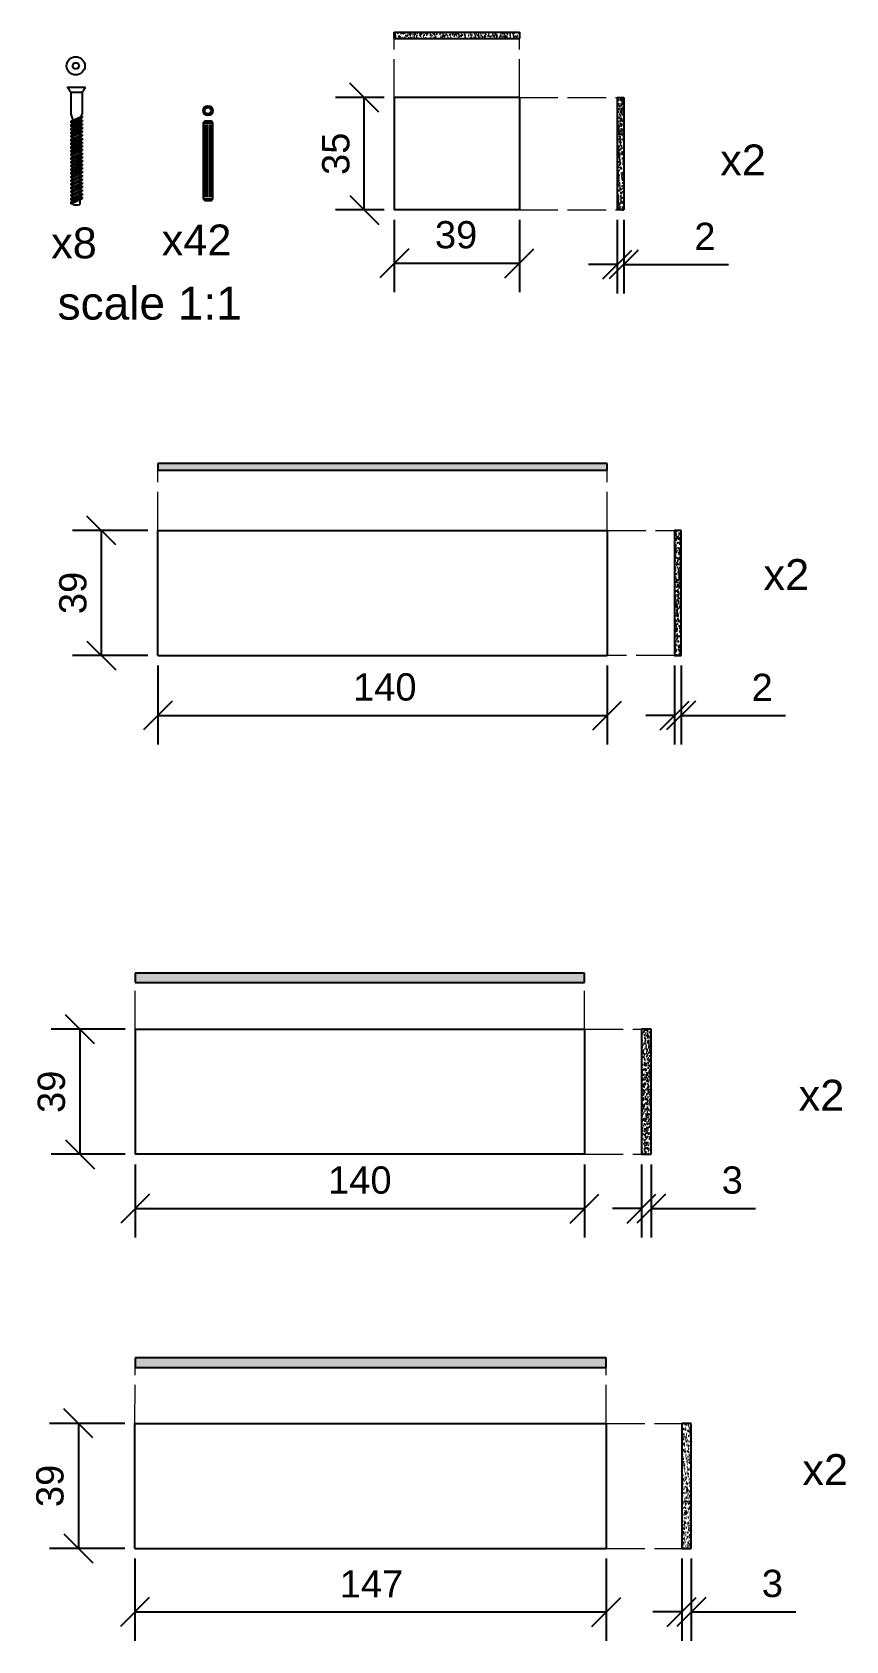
# Model space of a CAD drawing. Header units: inches. Extents: x 17 to 1541, y -140 to 953.
# Drawn here: x 1288 to 1541, y -140 to 361 of the extents above; entities that cross this region are included whole.
import ezdxf

# ---------------------------------------------------------------- set-up
doc = ezdxf.new("R2010")
doc.units = ezdxf.units.IN
doc.header["$MEASUREMENT"] = 0
doc.linetypes.add('ACAD_ISO02W100', pattern=[15, 12, -3])
doc.layers.get('Defpoints').update_dxf_attribs({"color": 6})
doc.layers.add('G-ANNO-TEXT', color=3, linetype='Continuous')
doc.layers.add('Kallax', color=7, linetype='Continuous')
doc.layers.add('Linee di proiezione', color=3, linetype='ACAD_ISO02W100', lineweight=13)
doc.styles.add('ARIAL', font='Arial.ttf')
doc.dimstyles.get("Standard").update_dxf_attribs({"dimtxt": 0.17, "dimasz": 0.18, "dimexe": 0.18, "dimexo": 0.0625, "dimgap": 0.09, "dimtad": 1, "dimtoh": 1, "dimdec": 0, "dimzin": 0, "dimdsep": 46, "dimtxsty": 'ARIAL', "dimblk": 'OBLIQUE', "dimblk1": 'OBLIQUE', "dimblk2": 'OBLIQUE', "dimcen": 0.09, "dimadec": 0, "dimazin": 0, "dimtfac": 1, "dimtdec": 0, "dimtofl": 0, "dimtmove": 0, "dimatfit": 3, "dimfxl": 1, "dimtolj": 1, "dimtzin": 0, "dimarcsym": 1})
pattern_1 = [(320, (1209.3213, -422.9213), (-0.1882564, -2.1517805), [0.225, -2.475]), (265, (1209.3213, -422.9213), (2.2565764, 0.416254), [0.18, -1.98]), (10.45144, (1209.3056, -423.1006), (2.06832, -1.7355265), [0.1912206, -2.1034263]), (316.1842, (1209.9213, -422.9213), (-0.496558, -3.201724), [0.3375, -3.7125]), (6.63564, (1209.88, -423.188), (2.922356, -2.803986), [0.286831, -3.155141]), (261.18416, (1209.9213, -422.9213), (2.922356, -2.803986), [0.27, -2.97]), (291, (1209.7713, -423.2213), (-1.2078567, -1.790721), [0.225, -2.475]), (236, (1209.7713, -423.2213), (2.17545, -0.729946), [0.18, -1.98]), (341.45144, (1209.6707, -423.3705), (0.9675935, -2.520667), [0.1912206, -2.1034263]), (307.5, (1209.3213, -422.9213), (0.99868156, -0.0364796), [0, -1.956, 0, -2.01, 0, -1.9875]), (277.5, (1209.3213, -422.9213), (1.1832351, -0.7892086), [0, -1.146, 0, -1.911, 0, -0.7575]), (237.5, (1209.3213, -422.2523), (-0.0676646, -1.6014673), [0, -0.75, 0, -2.34, 0, -3.105]), (227.5, (1209.3213, -421.9523), (0.300315, -1.7495585), [0, -0.975, 0, -1.554, 0, -2.205])]
pattern_2 = [(320, (1128.42, -1072.732), (-0.1882564, -2.1517805), [0.225, -2.475]), (265, (1128.42, -1072.732), (2.2565764, 0.416254), [0.18, -1.98]), (10.45144, (1128.4042, -1072.9113), (2.06832, -1.7355265), [0.1912206, -2.1034263]), (316.1842, (1129.02, -1072.732), (-0.496558, -3.201724), [0.3375, -3.7125]), (6.63564, (1128.9785, -1072.9988), (2.922356, -2.803986), [0.286831, -3.155141]), (261.18416, (1129.02, -1072.732), (2.922356, -2.803986), [0.27, -2.97]), (291, (1128.87, -1073.032), (-1.2078567, -1.7907212), [0.225, -2.475]), (236, (1128.87, -1073.032), (2.17545, -0.729946), [0.18, -1.98]), (341.45144, (1128.7693, -1073.1812), (0.9675935, -2.520667), [0.1912206, -2.1034263]), (307.5, (1128.4199, -1072.732), (0.99868156, -0.03647957), [0, -1.956, 0, -2.01, 0, -1.9875]), (277.5, (1128.4199, -1072.732), (1.1832351, -0.7892086), [0, -1.146, 0, -1.911, 0, -0.7575]), (237.5, (1128.4199, -1072.063), (-0.0676646, -1.6014673), [0, -0.75, 0, -2.34, 0, -3.105]), (227.5, (1128.4199, -1071.763), (0.300315, -1.7495585), [0, -0.975, 0, -1.554, 0, -2.205])]
pattern_3 = [(320, (1135.6065, -678.6974), (-0.1882564, -2.1517805), [0.225, -2.475]), (265, (1135.6065, -678.6974), (2.2565764, 0.416254), [0.18, -1.98]), (10.45144, (1135.5908, -678.8767), (2.06832, -1.7355265), [0.1912206, -2.1034263]), (316.1842, (1136.2065, -678.6974), (-0.496558, -3.201724), [0.3375, -3.7125]), (6.63564, (1136.165, -678.9642), (2.922356, -2.803986), [0.286831, -3.155141]), (261.18416, (1136.2065, -678.6974), (2.922356, -2.803986), [0.27, -2.97]), (291, (1136.0565, -678.9974), (-1.2078567, -1.790721), [0.225, -2.475]), (236, (1136.0565, -678.9974), (2.17545, -0.729946), [0.18, -1.98]), (341.45144, (1135.9558, -679.1466), (0.9675935, -2.520667), [0.1912206, -2.1034263]), (307.5, (1135.6065, -678.6974), (0.99868156, -0.03647957), [0, -1.956, 0, -2.01, 0, -1.9875]), (277.5, (1135.6065, -678.6974), (1.1832351, -0.7892086), [0, -1.146, 0, -1.911, 0, -0.7575]), (237.5, (1135.6065, -678.0284), (-0.0676646, -1.6014673), [0, -0.75, 0, -2.34, 0, -3.105]), (227.5, (1135.6065, -677.7284), (0.300315, -1.7495585), [0, -0.975, 0, -1.554, 0, -2.205])]

# ---------------------------------------------------------------- blocks, each defined once
blk = doc.blocks.new('_Oblique')
at = {"color": 0, "linetype": 'ByBlock', "lineweight": -2}
blk.add_line((-0.5, -0.5), (0.5, 0.5), dxfattribs=at)
blk = doc.blocks.new('*D82')
at = {"layer": 'Defpoints', "color": 0, "transparency": 16777216}
for p in [(1400.44, 305.88), (1439.44, 305.88), (1439.44, 289.26)]:
    blk.add_point(p, dxfattribs=at)
at = {"layer": 'G-ANNO-TEXT', "color": 0, "lineweight": -2, "transparency": 16777216}
for p, q in [((1400.44, 302.76), (1400.44, 280.26)), ((1439.44, 302.76), (1439.44, 280.26)), ((1400.44, 289.26), (1439.44, 289.26))]:
    blk.add_line(p, q, dxfattribs=at)
at = {"layer": 'G-ANNO-TEXT', "color": 0, "lineweight": -2, "transparency": 16777216, "xscale": 9, "yscale": 9, "zscale": 9, "rotation": 180}
blk.add_blockref('_Oblique', (1400.44, 289.26), dxfattribs=at)
at = {"layer": 'G-ANNO-TEXT', "color": 0, "lineweight": -2, "transparency": 16777216, "xscale": 9, "yscale": 9, "zscale": 9}
blk.add_blockref('_Oblique', (1439.44, 289.26), dxfattribs=at)
at = {"layer": 'G-ANNO-TEXT', "color": 0, "transparency": 16777216, "insert": (1419.7, 298.1), "char_height": 8.5, "attachment_point": 5, "style": 'ARIAL'}
blk.add_mtext('\\A1;39', dxfattribs=at)
blk = doc.blocks.new('*D83')
at = {"layer": 'Defpoints', "color": 0, "transparency": 16777216}
for p in [(1391.07, 340.91), (1400.44, 340.91), (1400.44, 305.88)]:
    blk.add_point(p, dxfattribs=at)
at = {"layer": 'G-ANNO-TEXT', "color": 0, "lineweight": -2, "transparency": 16777216}
for p, q in [((1397.31, 340.91), (1382.07, 340.91)), ((1391.07, 305.88), (1391.07, 340.91)), ((1397.31, 305.88), (1382.07, 305.88))]:
    blk.add_line(p, q, dxfattribs=at)
at = {"layer": 'G-ANNO-TEXT', "color": 0, "lineweight": -2, "transparency": 16777216, "xscale": 9, "yscale": 9, "zscale": 9}
for p, rotation in [((1391.07, 340.91), 90), ((1391.07, 305.88), 270)]:
    blk.add_blockref('_Oblique', p, dxfattribs=dict(at, rotation=rotation))
at = {"layer": 'G-ANNO-TEXT', "color": 0, "transparency": 16777216, "insert": (1382.23, 323.4), "char_height": 8.5, "attachment_point": 5, "rotation": 90, "style": 'ARIAL'}
blk.add_mtext('\\A1;35', dxfattribs=at)
blk = doc.blocks.new('*D84')
at = {"layer": 'Defpoints', "color": 0, "transparency": 16777216}
for p in [(1309.1, 205.94), (1326.72, 205.94), (1326.72, 166.94)]:
    blk.add_point(p, dxfattribs=at)
at = {"layer": 'G-ANNO-TEXT', "color": 0, "lineweight": -2, "transparency": 16777216}
for p, q in [((1323.6, 205.94), (1300.1, 205.94)), ((1309.1, 166.94), (1309.1, 205.94)), ((1323.6, 166.94), (1300.1, 166.94))]:
    blk.add_line(p, q, dxfattribs=at)
at = {"layer": 'G-ANNO-TEXT', "color": 0, "lineweight": -2, "transparency": 16777216, "xscale": 9, "yscale": 9, "zscale": 9}
for p, rotation in [((1309.1, 205.94), 90), ((1309.1, 166.94), 270)]:
    blk.add_blockref('_Oblique', p, dxfattribs=dict(at, rotation=rotation))
at = {"layer": 'G-ANNO-TEXT', "color": 0, "transparency": 16777216, "insert": (1300.26, 186.44), "char_height": 8.5, "attachment_point": 5, "rotation": 90, "style": 'ARIAL'}
blk.add_mtext('\\A1;39', dxfattribs=at)
blk = doc.blocks.new('*D85')
at = {"layer": 'Defpoints', "color": 0, "transparency": 16777216}
for p in [(1326.72, 166.94), (1466.82, 166.94), (1466.82, 148.22)]:
    blk.add_point(p, dxfattribs=at)
at = {"layer": 'G-ANNO-TEXT', "color": 0, "lineweight": -2, "transparency": 16777216}
for p, q in [((1326.72, 163.82), (1326.72, 139.22)), ((1466.82, 163.82), (1466.82, 139.22)), ((1326.72, 148.22), (1466.82, 148.22))]:
    blk.add_line(p, q, dxfattribs=at)
at = {"layer": 'G-ANNO-TEXT', "color": 0, "lineweight": -2, "transparency": 16777216, "xscale": 9, "yscale": 9, "zscale": 9, "rotation": 180}
blk.add_blockref('_Oblique', (1326.72, 148.22), dxfattribs=at)
at = {"layer": 'G-ANNO-TEXT', "color": 0, "lineweight": -2, "transparency": 16777216, "xscale": 9, "yscale": 9, "zscale": 9}
blk.add_blockref('_Oblique', (1466.82, 148.22), dxfattribs=at)
at = {"layer": 'G-ANNO-TEXT', "color": 0, "transparency": 16777216, "insert": (1397.47, 157.06), "char_height": 8.5, "attachment_point": 5, "style": 'ARIAL'}
blk.add_mtext('\\A1;140', dxfattribs=at)
blk = doc.blocks.new('*D86')
at = {"layer": 'Defpoints', "color": 0, "transparency": 16777216}
for p in [(1319.53, -72.54), (1301.95, -111.54), (1319.53, -111.54)]:
    blk.add_point(p, dxfattribs=at)
at = {"layer": 'G-ANNO-TEXT', "color": 0, "lineweight": -2, "transparency": 16777216}
for p, q in [((1316.41, -72.54), (1292.95, -72.54)), ((1301.95, -72.54), (1301.95, -111.54)), ((1316.41, -111.54), (1292.95, -111.54))]:
    blk.add_line(p, q, dxfattribs=at)
at = {"layer": 'G-ANNO-TEXT', "color": 0, "lineweight": -2, "transparency": 16777216, "xscale": 9, "yscale": 9, "zscale": 9}
for p, rotation in [((1301.95, -72.54), 90), ((1301.95, -111.54), 270)]:
    blk.add_blockref('_Oblique', p, dxfattribs=dict(at, rotation=rotation))
at = {"layer": 'G-ANNO-TEXT', "color": 0, "transparency": 16777216, "insert": (1293.11, -92.04), "char_height": 8.5, "attachment_point": 5, "rotation": 90, "style": 'ARIAL'}
blk.add_mtext('\\A1;39', dxfattribs=at)
blk = doc.blocks.new('*D89')
at = {"layer": 'Defpoints', "color": 0, "transparency": 16777216}
for p in [(1319.53, -111.54), (1466.53, -111.54), (1466.53, -131.36)]:
    blk.add_point(p, dxfattribs=at)
at = {"layer": 'G-ANNO-TEXT', "color": 0, "lineweight": -2, "transparency": 16777216}
for p, q in [((1319.53, -114.67), (1319.53, -140.36)), ((1466.53, -114.67), (1466.53, -140.36)), ((1319.53, -131.36), (1466.53, -131.36))]:
    blk.add_line(p, q, dxfattribs=at)
at = {"layer": 'G-ANNO-TEXT', "color": 0, "lineweight": -2, "transparency": 16777216, "xscale": 9, "yscale": 9, "zscale": 9, "rotation": 180}
blk.add_blockref('_Oblique', (1319.53, -131.36), dxfattribs=at)
at = {"layer": 'G-ANNO-TEXT', "color": 0, "lineweight": -2, "transparency": 16777216, "xscale": 9, "yscale": 9, "zscale": 9}
blk.add_blockref('_Oblique', (1466.53, -131.36), dxfattribs=at)
at = {"layer": 'G-ANNO-TEXT', "color": 0, "transparency": 16777216, "insert": (1393.32, -122.6), "char_height": 8.5, "attachment_point": 5, "style": 'ARIAL'}
blk.add_mtext('\\A1;147', dxfattribs=at)
blk = doc.blocks.new('*D91')
at = {"layer": 'Defpoints', "color": 0, "transparency": 16777216}
for p in [(1319.63, 50.37), (1302.41, 11.37), (1319.63, 11.37)]:
    blk.add_point(p, dxfattribs=at)
at = {"layer": 'G-ANNO-TEXT', "color": 0, "lineweight": -2, "transparency": 16777216}
for p, q in [((1316.51, 50.37), (1293.41, 50.37)), ((1302.41, 50.37), (1302.41, 11.37)), ((1316.51, 11.37), (1293.41, 11.37))]:
    blk.add_line(p, q, dxfattribs=at)
at = {"layer": 'G-ANNO-TEXT', "color": 0, "lineweight": -2, "transparency": 16777216, "xscale": 9, "yscale": 9, "zscale": 9}
for p, rotation in [((1302.41, 50.37), 90), ((1302.41, 11.37), 270)]:
    blk.add_blockref('_Oblique', p, dxfattribs=dict(at, rotation=rotation))
at = {"layer": 'G-ANNO-TEXT', "color": 0, "transparency": 16777216, "insert": (1293.56, 30.87), "char_height": 8.5, "attachment_point": 5, "rotation": 90, "style": 'ARIAL'}
blk.add_mtext('\\A1;{\\fArial|b0|i0|c0|p0;39}', dxfattribs=at)
blk = doc.blocks.new('*D92')
at = {"layer": 'Defpoints', "color": 0, "transparency": 16777216}
for p in [(1319.63, 11.37), (1459.75, 11.37), (1459.75, -5.56)]:
    blk.add_point(p, dxfattribs=at)
at = {"layer": 'G-ANNO-TEXT', "color": 0, "lineweight": -2, "transparency": 16777216}
for p, q in [((1319.63, 8.24), (1319.63, -14.56)), ((1459.75, 8.24), (1459.75, -14.56)), ((1319.63, -5.56), (1459.75, -5.56))]:
    blk.add_line(p, q, dxfattribs=at)
at = {"layer": 'G-ANNO-TEXT', "color": 0, "lineweight": -2, "transparency": 16777216, "xscale": 9, "yscale": 9, "zscale": 9, "rotation": 180}
blk.add_blockref('_Oblique', (1319.63, -5.56), dxfattribs=at)
at = {"layer": 'G-ANNO-TEXT', "color": 0, "lineweight": -2, "transparency": 16777216, "xscale": 9, "yscale": 9, "zscale": 9}
blk.add_blockref('_Oblique', (1459.75, -5.56), dxfattribs=at)
at = {"layer": 'G-ANNO-TEXT', "color": 0, "transparency": 16777216, "insert": (1389.69, 3.28), "char_height": 8.5, "attachment_point": 5, "style": 'ARIAL'}
blk.add_mtext('\\A1;{\\fArial|b0|i0|c0|p0;140}', dxfattribs=at)
blk = doc.blocks.new('*D93')
at = {"layer": 'Defpoints', "color": 0, "transparency": 16777216}
for p in [(1477.51, 11.37), (1480.51, 11.37), (1480.51, -5.56)]:
    blk.add_point(p, dxfattribs=at)
at = {"layer": 'G-ANNO-TEXT', "color": 0, "lineweight": -2, "transparency": 16777216}
for p, q in [((1477.51, 8.24), (1477.51, -14.56)), ((1480.51, 8.24), (1480.51, -14.56)), ((1477.51, -5.56), (1468.51, -5.56)), ((1480.51, -5.56), (1513.08, -5.56))]:
    blk.add_line(p, q, dxfattribs=at)
at = {"layer": 'G-ANNO-TEXT', "color": 0, "lineweight": -2, "transparency": 16777216, "xscale": 9, "yscale": 9, "zscale": 9}
blk.add_blockref('_Oblique', (1477.51, -5.56), dxfattribs=at)
at = {"layer": 'G-ANNO-TEXT', "color": 0, "lineweight": -2, "transparency": 16777216, "xscale": 9, "yscale": 9, "zscale": 9, "rotation": 180}
blk.add_blockref('_Oblique', (1480.51, -5.56), dxfattribs=at)
at = {"layer": 'G-ANNO-TEXT', "color": 0, "transparency": 16777216, "insert": (1505.8, 3.28), "char_height": 8.5, "attachment_point": 5, "style": 'ARIAL'}
blk.add_mtext('\\A1;3', dxfattribs=at)
blk = doc.blocks.new('*D95')
at = {"layer": 'Defpoints', "color": 0, "transparency": 16777216}
for p in [(1490.03, -111.54), (1493.03, -111.54), (1493.03, -131.36)]:
    blk.add_point(p, dxfattribs=at)
at = {"layer": 'G-ANNO-TEXT', "color": 0, "lineweight": -2, "transparency": 16777216}
for p, q in [((1490.03, -114.67), (1490.03, -140.36)), ((1493.03, -114.67), (1493.03, -140.36)), ((1490.03, -131.36), (1481.03, -131.36)), ((1493.03, -131.36), (1525.6, -131.36))]:
    blk.add_line(p, q, dxfattribs=at)
at = {"layer": 'G-ANNO-TEXT', "color": 0, "lineweight": -2, "transparency": 16777216, "xscale": 9, "yscale": 9, "zscale": 9}
blk.add_blockref('_Oblique', (1490.03, -131.36), dxfattribs=at)
at = {"layer": 'G-ANNO-TEXT', "color": 0, "lineweight": -2, "transparency": 16777216, "xscale": 9, "yscale": 9, "zscale": 9, "rotation": 180}
blk.add_blockref('_Oblique', (1493.03, -131.36), dxfattribs=at)
at = {"layer": 'G-ANNO-TEXT', "color": 0, "transparency": 16777216, "insert": (1518.31, -122.52), "char_height": 8.5, "attachment_point": 5, "style": 'ARIAL'}
blk.add_mtext('\\A1;3', dxfattribs=at)
blk = doc.blocks.new('*D99')
at = {"layer": 'Defpoints', "color": 0, "transparency": 16777216}
for p in [(1469.96, 305.91), (1471.96, 305.91), (1471.96, 288.88)]:
    blk.add_point(p, dxfattribs=at)
at = {"layer": 'G-ANNO-TEXT', "color": 0, "lineweight": -2, "transparency": 16777216}
for p, q in [((1469.96, 302.79), (1469.96, 279.88)), ((1471.96, 302.79), (1471.96, 279.88)), ((1469.96, 288.88), (1460.96, 288.88)), ((1471.96, 288.88), (1504.59, 288.88))]:
    blk.add_line(p, q, dxfattribs=at)
at = {"layer": 'G-ANNO-TEXT', "color": 0, "lineweight": -2, "transparency": 16777216, "xscale": 9, "yscale": 9, "zscale": 9}
blk.add_blockref('_Oblique', (1469.96, 288.88), dxfattribs=at)
at = {"layer": 'G-ANNO-TEXT', "color": 0, "lineweight": -2, "transparency": 16777216, "xscale": 9, "yscale": 9, "zscale": 9, "rotation": 180}
blk.add_blockref('_Oblique', (1471.96, 288.88), dxfattribs=at)
at = {"layer": 'G-ANNO-TEXT', "color": 0, "transparency": 16777216, "insert": (1497.27, 297.65), "char_height": 8.5, "attachment_point": 5, "style": 'ARIAL'}
blk.add_mtext('\\A1;2', dxfattribs=at)
blk = doc.blocks.new('*D100')
at = {"layer": 'Defpoints', "color": 0, "transparency": 16777216}
for p in [(1487.82, 166.94), (1489.82, 166.94), (1489.82, 148.22)]:
    blk.add_point(p, dxfattribs=at)
at = {"layer": 'G-ANNO-TEXT', "color": 0, "lineweight": -2, "transparency": 16777216}
for p, q in [((1487.82, 163.82), (1487.82, 139.22)), ((1489.82, 163.82), (1489.82, 139.22)), ((1487.82, 148.22), (1478.82, 148.22)), ((1489.82, 148.22), (1522.45, 148.22))]:
    blk.add_line(p, q, dxfattribs=at)
at = {"layer": 'G-ANNO-TEXT', "color": 0, "lineweight": -2, "transparency": 16777216, "xscale": 9, "yscale": 9, "zscale": 9}
blk.add_blockref('_Oblique', (1487.82, 148.22), dxfattribs=at)
at = {"layer": 'G-ANNO-TEXT', "color": 0, "lineweight": -2, "transparency": 16777216, "xscale": 9, "yscale": 9, "zscale": 9, "rotation": 180}
blk.add_blockref('_Oblique', (1489.82, 148.22), dxfattribs=at)
at = {"layer": 'G-ANNO-TEXT', "color": 0, "transparency": 16777216, "insert": (1515.13, 156.99), "char_height": 8.5, "attachment_point": 5, "style": 'ARIAL'}
blk.add_mtext('\\A1;2', dxfattribs=at)

msp = doc.modelspace()

# ---------------------------------------------------------------- hatches: boundary and pattern name
h = msp.add_hatch()
h.set_pattern_fill('AR-CONC', scale=0.3, angle=-90)
h.set_pattern_definition(pattern_1)
h.paths.add_polyline_path([(1439.44, 361.33), (1400.44, 361.33), (1400.44, 359.33), (1439.44, 359.33)])
h = msp.add_hatch()
h.set_pattern_fill('AR-CONC', scale=0.3, angle=-90)
h.set_pattern_definition(pattern_1)
h.paths.add_polyline_path([(1471.96, 340.91), (1469.96, 340.91), (1469.96, 305.91), (1471.96, 305.91)])
h = msp.add_hatch()
h.set_pattern_fill('AR-CONC', scale=0.3, angle=-90)
h.set_pattern_definition(pattern_3)
h.paths.add_polyline_path([(1466.82, 226.78), (1326.72, 226.78), (1326.72, 224.78), (1466.82, 224.78)])
h = msp.add_hatch()
h.set_pattern_fill('AR-CONC', scale=0.3, angle=-90)
h.set_pattern_definition(pattern_3)
h.paths.add_polyline_path([(1489.82, 205.94), (1487.82, 205.94), (1487.82, 166.94), (1489.82, 166.94)])
h = msp.add_hatch()
h.set_pattern_fill('AR-CONC', scale=0.3, angle=-90)
h.set_pattern_definition([(320, (1128.42, -1087.266), (-0.1882564, -2.1517805), [0.225, -2.475]), (265, (1128.42, -1087.266), (2.2565764, 0.416254), [0.18, -1.98]), (10.45144, (1128.4042, -1087.4453), (2.06832, -1.7355265), [0.1912206, -2.1034263]), (316.1842, (1129.02, -1087.266), (-0.496558, -3.201724), [0.3375, -3.7125]), (6.63564, (1128.9785, -1087.5328), (2.922356, -2.803986), [0.286831, -3.155141]), (261.18416, (1129.02, -1087.266), (2.922356, -2.803986), [0.27, -2.97]), (291, (1128.87, -1087.566), (-1.2078567, -1.7907212), [0.225, -2.475]), (236, (1128.87, -1087.566), (2.17545, -0.729946), [0.18, -1.98]), (341.45144, (1128.7693, -1087.7152), (0.9675935, -2.520667), [0.1912206, -2.1034263]), (307.5, (1128.4199, -1087.266), (0.99868156, -0.03647957), [0, -1.956, 0, -2.01, 0, -1.9875]), (277.5, (1128.4199, -1087.266), (1.1832351, -0.7892086), [0, -1.146, 0, -1.911, 0, -0.7575]), (237.5, (1128.4199, -1086.597), (-0.0676646, -1.6014673), [0, -0.75, 0, -2.34, 0, -3.105]), (227.5, (1128.4199, -1086.297), (0.300315, -1.7495585), [0, -0.975, 0, -1.554, 0, -2.205])])
h.paths.add_polyline_path([(1459.75, 67.9), (1319.63, 67.9), (1319.63, 64.9), (1459.75, 64.9)])
h = msp.add_hatch()
h.set_pattern_fill('AR-CONC', scale=0.3, angle=-90)
h.set_pattern_definition(pattern_2)
h.paths.add_polyline_path([(1480.51, 50.37), (1477.51, 50.37), (1477.51, 11.37), (1480.51, 11.37)])
h = msp.add_hatch()
h.set_pattern_fill('AR-CONC', scale=0.3, angle=-90)
h.set_pattern_definition(pattern_2)
h.paths.add_polyline_path([(1466.53, -52.09), (1319.62, -52.09), (1319.62, -55.09), (1466.53, -55.09)])
h = msp.add_hatch()
h.set_pattern_fill('AR-CONC', scale=0.3, angle=-90)
h.set_pattern_definition(pattern_2)
h.paths.add_polyline_path([(1493.03, -72.54), (1490.03, -72.54), (1490.03, -111.54), (1493.03, -111.54)])

# ---------------------------------------------------------------- linework, layer by layer
at = {"color": 2}
for p, q in [((1300.08, 350.83), (1300.6, 351.72)), ((1300.6, 351.72), (1301.63, 351.72)), ((1301.63, 351.72), (1302.15, 350.83)), ((1300.6, 349.94), (1300.08, 350.83)), ((1301.63, 349.94), (1300.6, 349.94)), ((1302.15, 350.83), (1301.63, 349.94)), ((1298.48, 344.2), (1304.16, 344.2)), ((1299.57, 342.65), (1299.57, 335.75)), ((1299.57, 342.65), (1303.07, 342.65)), ((1303.07, 342.65), (1303.07, 335.75)), ((1299.57, 335.75), (1300.21, 333.87)), ((1299.57, 333.58), (1303.07, 335.16)), ((1299.57, 333.11), (1303.07, 334.69)), ((1299.57, 332.41), (1303.07, 333.99)), ((1299.57, 333.58), (1299.57, 333.58)), ((1299.57, 333.58), (1299.57, 333.11)), ((1299.57, 331.94), (1303.07, 333.52)), ((1299.57, 331.27), (1303.07, 332.85)), ((1299.57, 332.41), (1299.57, 331.94)), ((1299.57, 330.81), (1303.07, 332.38)), ((1299.57, 330.12), (1303.07, 331.7)), ((1299.57, 331.27), (1299.57, 330.81)), ((1299.57, 329.65), (1303.07, 331.22)), ((1300.21, 333.4), (1300.21, 332.7)), ((1300.21, 331.56), (1300.21, 332.23)), ((1301.25, 333.87), (1302.44, 333.87)), ((1302.44, 333.24), (1302.43, 332.57)), ((1302.43, 332.1), (1302.43, 331.41)), ((1302.44, 333.87), (1302.65, 334.5)), ((1302.44, 333.87), (1302.44, 333.71)), ((1302.83, 335.06), (1303.07, 335.75)), ((1303.07, 335.16), (1303.07, 334.69)), ((1303.07, 333.99), (1303.07, 333.52)), ((1303.07, 332.85), (1303.07, 332.38)), ((1303.07, 331.69), (1303.07, 331.22)), ((1299.57, 329.01), (1303.07, 330.59)), ((1299.57, 330.12), (1299.57, 329.65)), ((1299.57, 328.54), (1303.07, 330.12)), ((1299.57, 327.86), (1303.07, 329.44)), ((1299.57, 329.01), (1299.57, 328.54)), ((1299.57, 327.39), (1303.07, 328.97)), ((1299.57, 326.69), (1303.07, 328.27)), ((1299.57, 327.86), (1299.57, 327.39)), ((1299.57, 326.23), (1303.07, 327.8)), ((1299.57, 325.55), (1303.07, 327.13)), ((1299.57, 326.69), (1299.57, 326.23)), ((1299.57, 325.09), (1303.07, 326.66)), ((1300.21, 330.41), (1300.21, 331.09)), ((1300.21, 329.29), (1300.21, 329.94)), ((1300.21, 328.15), (1300.21, 328.83)), ((1300.21, 326.98), (1300.21, 327.68)), ((1300.21, 325.84), (1300.21, 326.51)), ((1302.43, 330.94), (1302.43, 330.3)), ((1302.43, 329.83), (1302.43, 329.16)), ((1302.43, 328.69), (1302.43, 327.99)), ((1302.43, 327.52), (1302.43, 326.85)), ((1302.43, 326.38), (1302.43, 325.69)), ((1303.07, 330.58), (1303.07, 330.12)), ((1303.07, 329.44), (1303.07, 328.97)), ((1303.07, 328.27), (1303.07, 327.8)), ((1303.07, 327.13), (1303.07, 326.66)), ((1299.57, 324.4), (1303.07, 325.98)), ((1299.57, 325.55), (1299.57, 325.09)), ((1299.57, 323.93), (1303.07, 325.51)), ((1299.57, 324.4), (1299.57, 323.93)), ((1299.57, 322.11), (1303.07, 323.69)), ((1299.57, 321.64), (1303.07, 323.22)), ((1299.57, 320.94), (1303.07, 322.52)), ((1299.57, 322.11), (1299.57, 321.64)), ((1299.57, 320.48), (1303.07, 322.05)), ((1299.57, 319.8), (1303.07, 321.38)), ((1299.58, 323.29), (1303.08, 324.87)), ((1299.58, 322.82), (1303.07, 324.4)), ((1299.58, 323.29), (1299.58, 322.82)), ((1300.21, 324.69), (1300.21, 325.38)), ((1300.21, 323.58), (1300.21, 324.22)), ((1300.21, 322.4), (1300.21, 323.11)), ((1300.21, 321.23), (1300.21, 321.93)), ((1302.43, 325.22), (1302.43, 324.58)), ((1302.43, 324.11), (1302.43, 323.41)), ((1302.43, 322.94), (1302.43, 322.24)), ((1302.43, 321.77), (1302.43, 321.1)), ((1303.07, 325.97), (1303.07, 325.51)), ((1303.07, 324.86), (1303.07, 324.4)), ((1303.07, 323.69), (1303.07, 323.22)), ((1303.07, 322.52), (1303.07, 322.05)), ((1303.07, 321.38), (1303.07, 320.91)), ((1299.57, 320.94), (1299.57, 320.48)), ((1299.57, 319.34), (1303.07, 320.91)), ((1299.57, 318.65), (1303.07, 320.23)), ((1299.57, 319.8), (1299.57, 319.34)), ((1299.57, 318.18), (1303.07, 319.76)), ((1299.57, 318.65), (1299.57, 318.18)), ((1299.57, 316.36), (1303.07, 317.94)), ((1299.57, 315.89), (1303.07, 317.47)), ((1299.57, 315.19), (1303.07, 316.77)), ((1299.57, 316.36), (1299.57, 315.89)), ((1299.57, 314.73), (1303.07, 316.3)), ((1299.58, 317.54), (1303.08, 319.12)), ((1299.58, 317.07), (1303.07, 318.65)), ((1299.58, 317.54), (1299.58, 317.07)), ((1300.21, 320.09), (1300.21, 320.76)), ((1300.21, 318.94), (1300.21, 319.63)), ((1300.21, 317.83), (1300.21, 318.47)), ((1300.21, 316.65), (1300.21, 317.36)), ((1300.21, 315.48), (1300.21, 316.18)), ((1302.43, 320.63), (1302.43, 319.94)), ((1302.43, 319.47), (1302.43, 318.83)), ((1302.43, 318.36), (1302.43, 317.65)), ((1302.43, 317.18), (1302.43, 316.49)), ((1303.07, 320.22), (1303.07, 319.76)), ((1303.07, 319.11), (1303.07, 318.65)), ((1303.07, 317.94), (1303.07, 317.47)), ((1303.07, 316.77), (1303.07, 316.3)), ((1299.57, 314.05), (1303.07, 315.63)), ((1299.57, 315.19), (1299.57, 314.73)), ((1299.57, 313.59), (1303.07, 315.16)), ((1299.57, 312.9), (1303.07, 314.48)), ((1299.57, 314.05), (1299.57, 313.59)), ((1299.57, 312.43), (1303.07, 314.01)), ((1299.57, 312.9), (1299.57, 312.43)), ((1299.57, 310.61), (1303.07, 312.19)), ((1299.57, 310.14), (1303.07, 311.72)), ((1299.58, 311.79), (1303.08, 313.37)), ((1299.58, 311.32), (1303.07, 312.9)), ((1299.58, 311.79), (1299.58, 311.32)), ((1300.21, 314.34), (1300.21, 315.01)), ((1300.21, 313.19), (1300.21, 313.88)), ((1300.21, 312.08), (1300.21, 312.72)), ((1300.21, 310.9), (1300.21, 311.61)), ((1302.43, 316.02), (1302.43, 315.35)), ((1302.43, 314.88), (1302.43, 314.19)), ((1302.43, 313.72), (1302.43, 313.08)), ((1302.43, 312.61), (1302.43, 311.9)), ((1302.43, 311.43), (1302.43, 310.74)), ((1303.07, 315.63), (1303.07, 315.16)), ((1303.07, 314.47), (1303.07, 314.01)), ((1303.07, 313.36), (1303.07, 312.9)), ((1303.07, 312.19), (1303.07, 311.72)), ((1299.57, 309.44), (1303.07, 311.02)), ((1299.57, 310.61), (1299.57, 310.14)), ((1299.57, 308.98), (1303.07, 310.55)), ((1299.57, 308.3), (1303.07, 309.88)), ((1299.57, 309.44), (1299.57, 308.98)), ((1299.57, 307.84), (1303.07, 309.41)), ((1299.57, 308.3), (1299.57, 307.84)), ((1300.21, 309.73), (1300.21, 310.43)), ((1300.21, 308.59), (1300.21, 309.26)), ((1300.21, 307.63), (1300.21, 308.13)), ((1302.43, 310.27), (1302.43, 309.6)), ((1302.43, 309.13), (1302.43, 307.63)), ((1303.07, 311.02), (1303.07, 310.55)), ((1303.07, 309.88), (1303.07, 309.41))]:
    msp.add_line(p, q, dxfattribs=at)
at = {"color": 1}
for p, q in [((1340.86, 333.03), (1341.36, 333.71)), ((1340.86, 333.03), (1343.86, 333.03)), ((1340.86, 333.03), (1340.86, 309.47)), ((1341.36, 332.55), (1341.36, 310.01)), ((1342.03, 332.55), (1342.03, 310.01)), ((1342.7, 332.55), (1342.7, 310.01)), ((1343.86, 333.03), (1343.37, 333.71)), ((1343.37, 332.55), (1343.37, 310.01)), ((1343.86, 309.47), (1343.86, 333.03)), ((1341.36, 308.71), (1340.86, 309.47)), ((1340.86, 309.47), (1343.86, 309.47)), ((1343.37, 308.71), (1341.36, 308.71)), ((1343.37, 308.71), (1343.86, 309.47))]:
    msp.add_line(p, q, dxfattribs=at)
at = {"color": 1, "linetype": 'Continuous'}
msp.add_line((1341.36, 333.71), (1343.37, 333.71), dxfattribs=at)
at = {"color": 2}
msp.add_circle((1301.12, 350.83), 2.84, dxfattribs=at)
at = {"color": 1, "linetype": 'Continuous'}
for radius in [1.5, 1]:
    msp.add_circle((1342.33, 336.86), radius, dxfattribs=at)
at = {"color": 2}
msp.add_arc((1301.32, 311.73), 4.25, 254.8385, 285.1615, dxfattribs=at)
for points in [[(1299.57, 342.65), (1299.22, 343.07), (1298.48, 344.2)], [(1303.07, 342.65), (1303.42, 343.07), (1304.16, 344.2)]]:
    msp.add_spline(points, degree=3, dxfattribs=at)
at = {"layer": 'Kallax'}
for p, q in [((1400.44, 359.33), (1400.44, 361.33)), ((1400.44, 361.33), (1439.44, 361.33)), ((1439.44, 361.33), (1439.44, 359.33)), ((1400.44, 359.33), (1439.44, 359.33)), ((1439.44, 340.91), (1400.44, 340.91)), ((1400.44, 340.91), (1400.44, 305.88)), ((1439.44, 340.91), (1439.44, 305.88)), ((1469.96, 340.91), (1469.96, 305.88)), ((1469.96, 340.91), (1471.96, 340.91)), ((1471.96, 340.91), (1471.96, 305.91)), ((1439.44, 305.88), (1400.44, 305.88)), ((1471.96, 305.91), (1469.96, 305.91)), ((1466.82, 226.78), (1326.72, 226.78)), ((1326.72, 226.78), (1326.72, 224.78)), ((1466.82, 224.78), (1466.82, 226.78)), ((1326.72, 224.78), (1466.82, 224.78)), ((1487.82, 205.94), (1487.82, 166.94)), ((1489.82, 205.94), (1487.82, 205.94)), ((1489.82, 166.94), (1489.82, 205.94)), ((1487.82, 166.94), (1489.82, 166.94)), ((1459.75, 67.9), (1319.63, 67.9)), ((1319.63, 67.9), (1319.63, 64.9)), ((1459.75, 64.9), (1459.75, 67.9)), ((1319.63, 64.9), (1459.75, 64.9)), ((1319.63, 50.37), (1319.63, 11.37)), ((1459.75, 50.37), (1459.75, 11.37)), ((1477.51, 50.37), (1477.51, 11.37)), ((1480.51, 50.37), (1477.51, 50.37)), ((1480.51, 11.37), (1480.51, 50.37)), ((1477.51, 11.37), (1480.51, 11.37)), ((1466.53, -52.09), (1319.62, -52.09)), ((1319.62, -52.09), (1319.62, -55.09)), ((1319.62, -55.09), (1466.62, -55.09)), ((1466.53, -55.09), (1466.53, -52.09)), ((1490.03, -72.54), (1490.03, -111.54)), ((1493.03, -72.54), (1490.03, -72.54)), ((1493.03, -111.54), (1493.03, -72.54)), ((1466.53, -98.52), (1466.53, -111.54)), ((1490.03, -111.54), (1493.03, -111.54))]:
    msp.add_line(p, q, dxfattribs=at)
at = {"layer": 'Kallax', "color": 7, "linetype": 'Continuous'}
for p, q in [((1326.72, 166.94), (1326.72, 205.94)), ((1326.72, 205.94), (1466.82, 205.94)), ((1466.82, 205.94), (1466.82, 166.94)), ((1326.72, 166.94), (1466.82, 166.94))]:
    msp.add_line(p, q, dxfattribs=at)
at = {"layer": 'Kallax', "color": 7}
for p, q in [((1319.63, 50.37), (1459.75, 50.37)), ((1459.75, 11.37), (1319.63, 11.37)), ((1319.53, -111.54), (1319.53, -72.54)), ((1319.53, -72.54), (1466.53, -72.54)), ((1466.53, -72.54), (1466.53, -98.52)), ((1319.53, -111.54), (1466.53, -111.54))]:
    msp.add_line(p, q, dxfattribs=at)
at = {"layer": 'Linee di proiezione'}
for p, q in [((1400.44, 340.91), (1400.44, 359.33)), ((1439.44, 340.91), (1439.44, 359.33)), ((1439.44, 340.91), (1469.96, 340.91)), ((1439.44, 305.88), (1469.96, 305.88)), ((1326.72, 205.94), (1326.72, 224.78)), ((1466.82, 205.94), (1466.82, 224.78)), ((1466.82, 205.94), (1487.82, 205.94)), ((1487.82, 166.94), (1466.82, 166.94)), ((1319.63, 50.37), (1319.63, 64.9)), ((1459.75, 50.37), (1459.75, 64.9)), ((1459.75, 50.37), (1477.51, 50.37)), ((1459.75, 11.37), (1477.51, 11.37)), ((1319.53, -72.54), (1319.62, -55.09)), ((1466.53, -72.54), (1466.53, -55.09)), ((1466.53, -72.54), (1490.03, -72.54)), ((1466.53, -111.54), (1490.03, -111.54))]:
    msp.add_line(p, q, dxfattribs=at)

# ---------------------------------------------------------------- texts
at = {"layer": 'Kallax', "attachment_point": 1, "style": 'ARIAL'}
for s, width, insert, char_height in [('x2', 52.0725, (1502.04, 326.3), 9.651), ('x42', 52.0725, (1327.93, 301.34), 9.651), ('x8', 52.0725, (1293.44, 300.43), 9.651), ('scale 1:1', 62.4925, (1295.46, 281.96), 10.271), ('x2', 52.0725, (1515.54, 196.99), 9.651), ('x2', 52.0725, (1526.49, 34.62), 9.651), ('x2', 52.0725, (1527.65, -82.15), 9.651)]:
    msp.add_mtext_dynamic_manual_height_columns(s, width=width, gutter_width=1, heights=[0], dxfattribs=dict(at, insert=insert, char_height=char_height))

# ---------------------------------------------------------------- dimensions: what is measured, and where the dimension line sits
at = {"layer": 'G-ANNO-TEXT'}
for base, p1, p2, picture, middle in [((1391.07, 340.91), (1400.44, 305.88), (1400.44, 340.91), '*D83', (1382.23, 323.4)), ((1309.1, 205.94), (1326.72, 166.94), (1326.72, 205.94), '*D84', (1300.26, 186.44))]:
    dim = msp.add_linear_dim(base=base, p1=p1, p2=p2, angle=90, dimstyle='Standard', override={"dimscale": 50}, dxfattribs=at)
    dim.commit()
    dim.dimension.update_dxf_attribs({"geometry": picture, "text_midpoint": middle})
for base, p1, p2, picture, middle in [((1439.44, 289.26), (1400.44, 305.88), (1439.44, 305.88), '*D82', (1419.7, 289.26)), ((1466.82, 148.22), (1326.72, 166.94), (1466.82, 166.94), '*D85', (1397.47, 148.22)), ((1466.53, -131.36), (1319.53, -111.54), (1466.53, -111.54), '*D89', (1393.32, -131.36))]:
    dim = msp.add_linear_dim(base=base, p1=p1, p2=p2, dimstyle='Standard', override={"dimscale": 50}, dxfattribs=at)
    dim.commit()
    dim.dimension.update_dxf_attribs({"geometry": picture, "text_midpoint": middle, "dimtype": 160})
for base, p1, p2, picture, middle in [((1471.96, 288.88), (1469.96, 305.91), (1471.96, 305.91), '*D99', (1497.27, 297.65)), ((1489.82, 148.22), (1487.82, 166.94), (1489.82, 166.94), '*D100', (1515.13, 156.99)), ((1480.51, -5.56), (1477.51, 11.37), (1480.51, 11.37), '*D93', (1505.8, 3.28)), ((1493.03, -131.36), (1490.03, -111.54), (1493.03, -111.54), '*D95', (1518.31, -122.52))]:
    dim = msp.add_linear_dim(base=base, p1=p1, p2=p2, dimstyle='Standard', override={"dimscale": 50}, dxfattribs=at)
    dim.commit()
    dim.dimension.update_dxf_attribs({"geometry": picture, "text_midpoint": middle})
dim = msp.add_linear_dim(base=(1302.41, 11.37), p1=(1319.63, 50.37), p2=(1319.63, 11.37), angle=90, text='{\\fArial|b0|i0|c0|p0;<>}', dimstyle='Standard', override={"dimscale": 50}, dxfattribs=at)
dim.commit()
dim.dimension.update_dxf_attribs({"geometry": '*D91', "text_midpoint": (1293.56, 30.87)})
dim = msp.add_linear_dim(base=(1459.75, -5.56), p1=(1319.63, 11.37), p2=(1459.75, 11.37), text='{\\fArial|b0|i0|c0|p0;<>}', dimstyle='Standard', override={"dimscale": 50}, dxfattribs=at)
dim.commit()
dim.dimension.update_dxf_attribs({"geometry": '*D92', "text_midpoint": (1389.69, 3.28)})
dim = msp.add_linear_dim(base=(1301.95, -111.54), p1=(1319.53, -72.54), p2=(1319.53, -111.54), angle=90, dimstyle='Standard', override={"dimscale": 50}, dxfattribs=at)
dim.commit()
dim.dimension.update_dxf_attribs({"geometry": '*D86', "text_midpoint": (1301.95, -92.04), "dimtype": 160})

doc.saveas('drawing.dxf')
